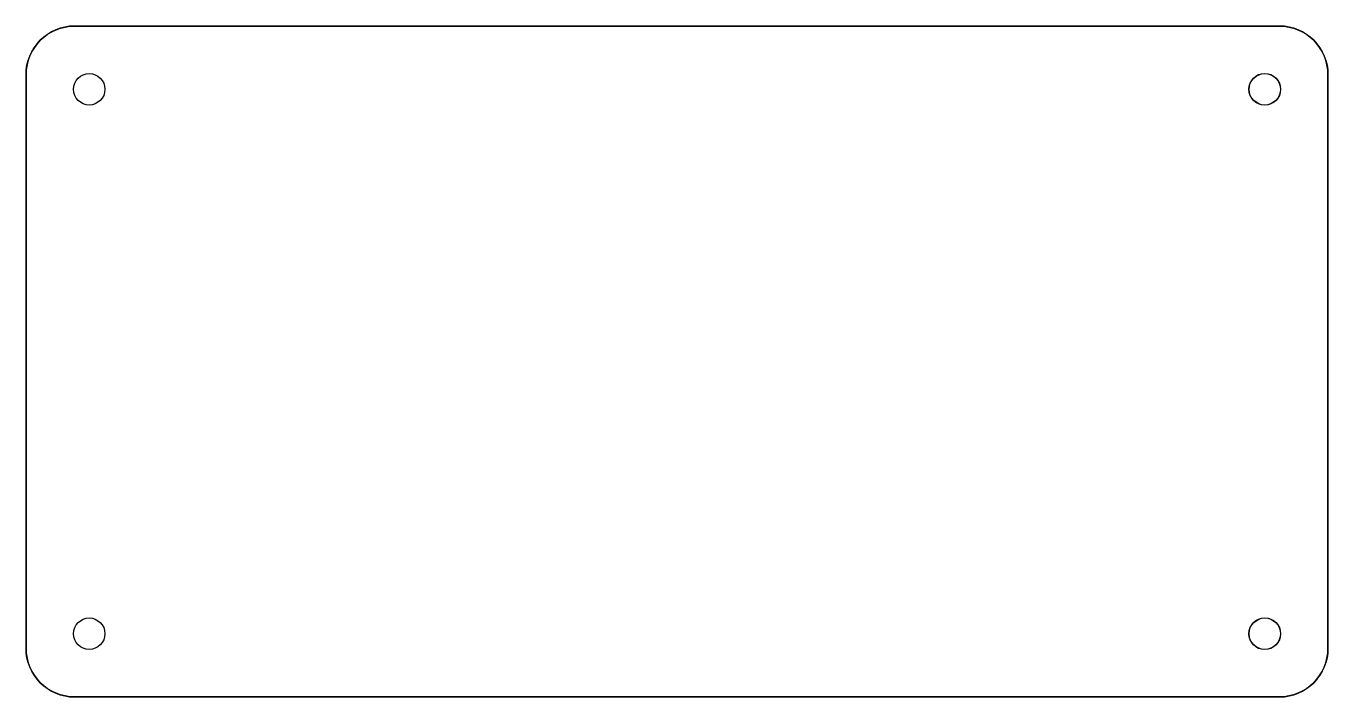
# Model space of a CAD drawing. Header units: millimetres. Extents: x -65 to 70, y -35 to 35.
import ezdxf

# ---------------------------------------------------------------- set-up
doc = ezdxf.new("R2010")
doc.units = ezdxf.units.MM
doc.layers.get('0').update_dxf_attribs({"linetype": 'CONTINUOUS'})

msp = doc.modelspace()

# ---------------------------------------------------------------- linework, layer by layer
for p, q in [((64.5, 34.5), (-59.5, 34.5)), ((-64.5, 29.5), (-64.5, -29.5)), ((69.5, -29.5), (69.5, 29.5)), ((-59.5, -34.5), (64.5, -34.5))]:
    msp.add_line(p, q)
msp.add_lwpolyline([(64.5, 34.5, -0.414214), (69.5, 29.5), (69.5, -29.5, -0.414214), (64.5, -34.5), (-59.5, -34.5, -0.414214), (-64.5, -29.5), (-64.5, 29.5, -0.414214), (-59.5, 34.5)], format="xyb", close=True)
for centre, radius in [((-58, 28), 1.62), ((-58, 28), 1.62), ((63, 28), 1.62), ((63, 28), 1.63), ((-58, -28), 1.62), ((-58, -28), 1.62), ((63, -28), 1.62), ((63, -28), 1.63)]:
    msp.add_circle(centre, radius)
for centre, start, end in [((-59.5, 29.5), 90, 180), ((64.5, 29.5), 0, 90), ((-59.5, -29.5), 180, 270), ((64.5, -29.5), 270, 360)]:
    msp.add_arc(centre, 5, start, end)

doc.saveas('drawing.dxf')
